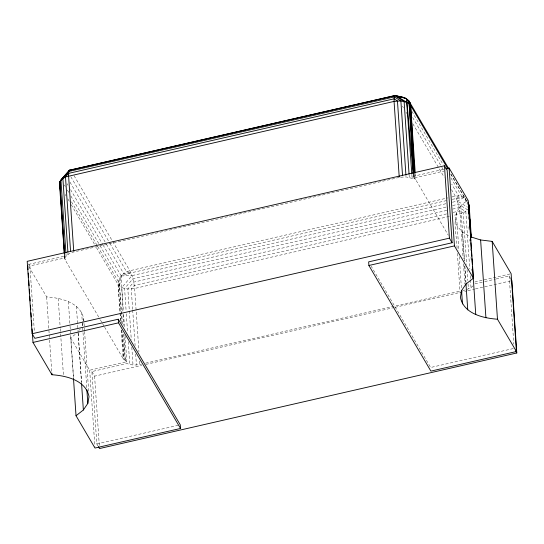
<?xml version="1.0" encoding="UTF-8"?>
<svg xmlns="http://www.w3.org/2000/svg" width="544" height="544" viewBox="0 0 544 544"><rect width="100%" height="100%" fill="white"/><g stroke="black" fill="none" stroke-linecap="round" stroke-linejoin="round"><path stroke-width="0.41" stroke-dasharray="2.72 2.04" d="M120.544 320.715L118.068 284.458C117.892 277.726 123.61 272.231 129.846 270.728L447.868 197.887M121.808 323.401L119.544 286.144L121.217 275.937L103.183 245.215M82.504 325.618L83.184 321.817M83.32 321.055L83.728 318.777C80.471 302.369 60.948 297.922 46.648 296.908L28.526 266.036M457.048 248.282C456.722 230.574 448.65 210.501 468.098 200.376M399.248 177.426L73.773 251.974C70.319 252.878 66.552 254.463 64.954 257.904L29.893 265.934L28.744 263.962M79.39 330.201L80.281 328.896M445.849 203.735L131.968 275.631L121.768 287.518L123.379 311.127M466.84 289.456L471.009 287.586L472.96 285.899M73.433 377.679L70.72 337.919L77.391 332.69M452.479 202.218L457.443 201.083L464.392 197.336L465.997 198.676M122.896 311.114L121.217 275.937L130.92 272.884L446.461 200.607M28.512 264.411L64.831 256.095L64.546 257.394L65.178 259.923L99.946 319.165M443.353 169.395L411.992 176.576L415.691 179.636L448.31 235.226M400.602 177.222L406.048 176.916L412.114 178.384L443.911 171.102M452.01 196.942C456.049 195.826 460.584 195.126 464.392 197.336L467.201 202.422M452.254 199.281L464.392 197.336L467.31 204.19M445.978 207.08L132.926 278.78L124.596 288.49L126.092 310.447M452.601 205.557L458.402 204.231L467.779 209.882L463.209 212.949L453.485 215.444M446.774 210.419L133.722 282.125L127.833 288.986L129.275 310.1M452.574 209.093L459.197 207.577L465.827 211.568L469.744 269.008M446.529 213.921L134.307 285.43L131.254 288.986L132.634 309.257M453.152 212.398L459.782 210.882L463.209 212.949L466.725 264.472M449.344 216.396L134.633 288.476C129.023 289.544 121.87 289.374 118.068 284.458L95.316 245.691M70.72 337.919L89.685 370.233L126.827 361.719L123.128 358.659L104.672 327.209M474.81 282.016L510.306 273.89M97.981 445.924L96.825 443.958L91.895 371.559L126.949 363.535C131.532 365.493 136.714 365.344 141.474 364.113M474.926 283.832L483.895 281.778M484.711 281.588L495.305 279.16M496.121 278.977L509.17 275.985L511.095 279.269M145.615 363.168L461.978 290.7M462.808 290.51L465.29 289.945M91.895 371.559L94.588 376.156L141.78 365.344M145.921 364.398L394.298 307.51M395.128 307.319L467.153 290.816M467.983 290.632L474.606 289.116M475.436 288.925L511.863 280.582M96.825 443.958L179.459 425.034M513.278 348.568L430.651 367.499L371.219 266.24M121.217 275.937L131.968 275.631L133.722 282.125L134.633 288.476L138.951 351.825M455.09 219.518L457.184 226.141L462.434 232.036L470.451 236.762M451.459 189.598L455.321 196.18L457.443 201.083L467.493 207.135M450.983 174.182L467.296 201.98M450.656 173.93L464.392 197.336M411.883 111.357L443.224 164.75M450.949 177.915L461.686 196.2L456.396 198.336L458.592 195.806L451.724 184.103M412.658 117.545L441.415 166.552M441.85 167.28L443.992 170.938M402.519 106.216L403.383 107.678M405.953 112.071L406.817 113.533M412.828 123.774L444.162 177.16M74.038 175.644L112.248 240.74M112.676 241.475L129.846 270.728L131.968 275.631M70.829 176.759L109.46 242.583M109.895 243.318L126.636 271.844L130.92 272.884L123.692 273.618L106.515 244.358M70.026 182.192L106.087 243.63M67.123 183.777L67.98 185.239M70.557 189.632L102.755 244.487M64.43 185.021L65.287 186.483M67.436 190.142L68.721 192.338M70.87 195.99L99.634 244.997M100.062 245.732L119.381 278.644L119.544 286.144L122.502 324.754M71.516 201.824L97.274 245.711M97.702 246.439L118.306 281.547L119.544 286.144M65.266 194.494L66.13 195.956M67.844 198.88L69.564 201.804M71.278 204.734L94.887 244.956M100.375 319.899L102.095 322.823M102.524 323.551L104.244 326.482M457.443 201.083L459.197 207.577L460.108 213.928L463.162 258.692M413.25 174.08L413.549 177.453L413.345 174.066M118.068 284.458L120.278 312.399M120.346 313.242L121.081 322.558M121.679 330.181L124.025 359.815L122.325 331.867M414.412 173.448L414.793 178.486L414.508 173.448M123.209 333.982L125.27 360.842L124.018 334.716M64.314 254.007L64.661 258.679L64.335 254.034M509.17 275.985L513.815 344.175M468.234 216.641L468.527 220.864M468.928 226.773L469.214 230.996M469.792 239.442L469.907 241.135M470.424 248.737L470.54 250.424M471.002 257.183L471.233 260.562M471.804 269.008L471.92 270.694M470.2 275.76L470.431 279.14M470.492 279.983L471.009 287.586M467.065 269.538L467.82 280.52M468.044 283.9L468.391 288.966M460.761 206.135L464.508 261.12M464.855 266.193L466.065 283.961M462.434 232.036L464.399 260.8M464.739 265.873L465.841 281.948M463.508 263.758L464.889 284.029M456.314 212.677L458.912 250.743M459.258 256.591L461.448 288.742M457.395 253.361L460.108 293.114M415.283 173.733L415.691 179.636M411.876 174.889L412.114 178.384M409.115 174.882L409.285 177.419M139.584 361.114L139.815 364.494M132.695 310.1L135.116 345.576M135.687 354.022L136.435 365.004M129.329 310.95L131.288 339.667M131.804 347.269L133.015 365.004M126.324 313.827L127.588 332.404M128.228 341.7L129.778 364.5M123.61 314.5L124.528 327.991M125.045 335.58L126.949 363.535M121.176 329.99L123.128 358.659M94.588 376.156L99.464 447.705M89.685 370.233L94.928 447.209M83.728 318.777L84.306 327.236M84.361 328.086L84.538 330.623M84.592 331.466L88.686 391.53M81.634 312.161L82.328 322.306M82.382 323.156L86.938 389.987M76.384 306.265L77.942 329.1M77.996 329.95L78.173 332.486M78.227 333.329L81.688 384.084M78.112 333.01L81.457 382.078M67.939 252.64L68.054 254.334M65.933 253.484L66.11 256.02M68.367 301.539L69.986 325.224M70.04 326.067L70.618 334.526M70.679 335.376L73.678 379.358M64.777 254.021L65.178 259.923M58.201 298.336L60.221 327.944M60.275 328.794L60.568 333.023M60.622 333.866L63.505 376.162M46.648 296.908L49.531 339.204M49.592 340.048L51.836 373.041M29.893 265.934L34.374 331.595M123.06 314.486L123.576 325.448"/><path stroke-width="0.82" d="M415.228 172.89L410.632 105.434C410.224 97.675 401.166 97.138 395.447 95.452L69.251 170.299L68.762 171.455L68.592 175.957L73.719 251.131M64.661 253.565L59.772 181.886L69.972 170L63.26 177.194L59.772 181.886L64.348 253.647L59.5 183.831L59.772 181.886L60.921 180.003L69.251 170.299L395.447 95.452L409.156 103.748L410.632 105.434L447.977 169.062M470.737 240.992L470.451 236.762L480.617 239.958L492.17 241.393L511.129 273.7L516.44 351.526L430.896 371.117L368.9 265.486L368.655 261.868L452.105 242.753L447.175 170.354L444.475 165.764L27.2 261.338L32.137 333.737L34.83 338.327L118.286 319.212L180.282 424.844L180.533 428.461L94.989 448.052L76.024 415.745L83.361 409.992L87.808 403.444L89.032 396.603C85.775 380.188 66.252 375.748 51.952 374.734L32.994 342.428L32.069 328.889M59.5 183.831L60.139 182.526M62.002 179.411L63.26 177.194L66.912 174.168M61.424 179.901L63.26 177.194L65.797 174.991M413.297 173.216L409.156 103.748L410.013 102.721M413.175 173.237L406.932 102.374L400.867 100.898L394.067 101.408L65.491 176.936L60.921 180.003L65.878 252.64M445.835 168.824L449.133 168.069L468.098 200.376L473.402 278.202L466.065 283.961L461.618 290.503L460.394 297.344C463.658 313.759 483.181 318.199 497.474 319.212L516.44 351.526M68.762 171.455L394.237 96.9L400.867 100.898L405.933 175.222M32.137 333.737L449.412 238.156L452.105 242.753M32.994 342.428L118.531 322.83L180.533 428.461M368.9 265.486L454.437 245.895L473.402 278.202M511.095 279.269L511.863 280.582L516.8 352.974L99.525 448.548L98.369 446.583M401.411 97.165L403.73 97.458L406.436 98.593L409.156 103.748L414.351 172.604M397.168 96.186L403.73 97.458M397.066 96.2L400.636 97.07M397.127 96.227L406.436 98.593L411.815 174.046M395.447 95.452L396.352 96.03M448.644 168.545L408.585 100.388L409.156 103.748M515.644 351.009L516.8 352.974M468.003 203.871L469.2 206.054L471.308 237.17M468.017 202.973L469.2 206.054L468.173 202.225M469.2 206.054L468.119 202.137M59.704 184.464L60.119 185.715M471.056 237.701L468.581 204.17L470.825 237.062M469.173 211.351L469.356 213.867M469.724 218.892L469.968 222.244M470.281 226.44L470.587 230.629M470.832 233.981L471.077 237.334M492.17 241.393L497.474 319.212M480.617 239.958L485.921 317.784M469.214 212.214L469.329 213.901M469.73 219.803L469.907 222.333M470.308 228.242L470.478 230.772M470.825 235.831L470.941 237.517M470.852 242.685L471.254 248.608M471.369 250.294L471.777 256.217M471.947 258.754L472.355 264.676M472.464 266.37L475.755 314.588M465.956 283.635L467.738 309.862M461.564 290.428L462.488 303.967M449.133 168.069L454.437 245.895M444.475 165.764L449.412 238.156M409.054 174.039L404.104 101.402L394.726 95.751L394.237 96.9L394.067 101.408L399.194 176.582M402.512 175.229L397.446 100.905L394.012 98.831L68.537 173.386L65.491 176.936L70.557 251.26M118.286 319.212L118.531 322.83M86.89 389.912L87.808 403.444M81.573 383.765L83.361 409.992M62.873 178.316L67.884 251.797M73.488 378.529L76.024 415.745M51.836 373.041L51.952 374.734M27.744 265.445L28.03 269.674M28.261 273.061L28.553 277.29M28.784 280.67L29.124 285.75M29.356 289.129L29.648 293.359M29.879 296.745L30.165 300.975M30.457 305.204L30.743 309.434M30.974 312.82L31.26 317.05M31.491 320.43L31.838 325.509M410.632 105.434L414.46 172.604"/></g></svg>
